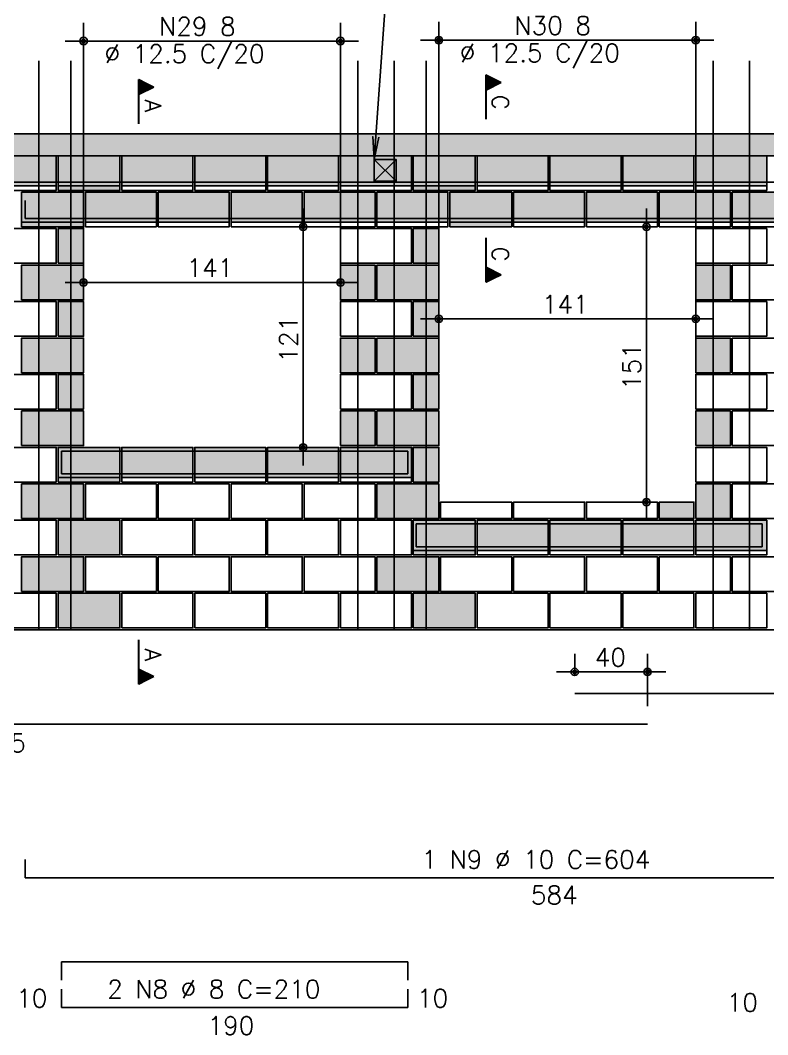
# Model space of a CAD drawing. Extents: x -2 to 121, y -2 to 61.
# Drawn here: x 22.61 to 30.81, y 43.88 to 55.01 of the extents above; entities that cross this region are included whole.
import ezdxf

# ---------------------------------------------------------------- set-up
doc = ezdxf.new("R2010")
doc.units = 0
doc.header["$MEASUREMENT"] = 0
for name, color, linetype in [('PENA_01', 1, 'CONTINUOUS'), ('PENA_02', 2, 'CONTINUOUS'), ('PENA_03', 3, 'CONTINUOUS'), ('PENA_05', 5, 'CONTINUOUS'), ('PENA_09', 254, 'CONTINUOUS'), ('PENA_11', 252, 'CONTINUOUS'), ('PENA_21', 100, 'CONTINUOUS'), ('PENA_23', 50, 'CONTINUOUS'), ('PENA_28', 135, 'CONTINUOUS')]:
    doc.layers.add(name, color=color, linetype=linetype)
doc.styles.get("Standard").update_dxf_attribs({"font": 'ROMANS.SHX'})

msp = doc.modelspace()

# ---------------------------------------------------------------- linework, layer by layer
at = {"layer": 'PENA_01', "linetype": 'Continuous'}
for p, q in [((23.303315, 51.936367), (23.303315, 54.985014)), ((26.123315, 51.936367), (26.123315, 54.985014)), ((27.203315, 51.336367), (27.203315, 54.994369)), ((30.023315, 51.336367), (30.023315, 54.994369)), ((23.103315, 54.785014), (26.323315, 54.785014)), ((27.003315, 54.794369), (30.223315, 54.794369)), ((26.493358, 53.486367), (26.733358, 53.246367)), ((26.733358, 53.486367), (26.493358, 53.246367)), ((22.223315, 53.196367), (23.003315, 53.196367)), ((23.023315, 53.196367), (23.703315, 53.196367)), ((23.723315, 53.196367), (24.503315, 53.196367)), ((24.523315, 53.196367), (25.303315, 53.196367)), ((25.323315, 53.196367), (26.103315, 53.196367)), ((26.123315, 53.196367), (26.903315, 53.196367)), ((26.923315, 53.196367), (27.603315, 53.196367)), ((27.623315, 53.196367), (28.403315, 53.196367)), ((28.423315, 53.196367), (29.203315, 53.196367)), ((29.223315, 53.196367), (30.003315, 53.196367)), ((30.023315, 53.196367), (30.803315, 53.196367)), ((25.713315, 52.946367), (25.713315, 50.126367)), ((29.482122, 52.946367), (29.482122, 49.526367)), ((22.623315, 52.796367), (23.303315, 52.796367)), ((23.323315, 52.796367), (24.103315, 52.796367)), ((24.123315, 52.796367), (24.903315, 52.796367)), ((24.923315, 52.796367), (25.703315, 52.796367)), ((25.723315, 52.796367), (26.503315, 52.796367)), ((26.523315, 52.796367), (27.303315, 52.796367)), ((27.323315, 52.796367), (28.003315, 52.796367)), ((28.023315, 52.796367), (28.803315, 52.796367)), ((28.823315, 52.796367), (29.603315, 52.796367)), ((29.623315, 52.796367), (30.403315, 52.796367)), ((30.423315, 52.796367), (31.203315, 52.796367)), ((25.903315, 52.746367), (25.913315, 52.746367)), ((29.403315, 52.746367), (29.282122, 52.746367)), ((23.103315, 52.136367), (26.323315, 52.136367)), ((26.123315, 52.126367), (26.123315, 51.936367)), ((27.003315, 51.736367), (30.223315, 51.736367)), ((23.023315, 49.996367), (23.703315, 49.996367)), ((23.723315, 49.996367), (24.503315, 49.996367)), ((24.523315, 49.996367), (25.303315, 49.996367)), ((25.323315, 49.996367), (26.103315, 49.996367)), ((26.123315, 49.996367), (26.903315, 49.996367)), ((29.403315, 49.726367), (29.282122, 49.726367)), ((26.923315, 49.196367), (27.603315, 49.196367)), ((27.623315, 49.196367), (28.403315, 49.196367)), ((28.423315, 49.196367), (29.203315, 49.196367)), ((29.223315, 49.196367), (30.003315, 49.196367)), ((30.023315, 49.196367), (30.803315, 49.196367)), ((28.694387, 47.827056), (28.694387, 48.062922)), ((29.494387, 47.48924), (29.494387, 48.062922)), ((28.494387, 47.862922), (29.694387, 47.862922))]:
    msp.add_line(p, q, dxfattribs=at)
msp.add_lwpolyline([(26.493358, 53.486367), (26.493358, 53.246367), (26.733358, 53.246367), (26.733358, 53.486367), (26.493358, 53.486367)], dxfattribs=at)
at = {"layer": 'PENA_02', "linetype": 'Continuous'}
msp.add_line((6.523315, 48.326367), (42.103315, 48.326367), dxfattribs=at)
for points in [[(6.523315, 53.766367), (6.523315, 53.526367), (7.123315, 53.526367), (7.123315, 52.746367), (14.603315, 52.746367), (14.603315, 53.526367), (42.103315, 53.526367), (42.103315, 53.766367), (6.523315, 53.766367)], [(22.223315, 53.146367), (23.003315, 53.146367), (23.003315, 53.526367), (22.223315, 53.526367), (22.223315, 53.146367)], [(23.023315, 53.146367), (23.703315, 53.146367), (23.703315, 53.526367), (23.023315, 53.526367), (23.023315, 53.146367)], [(23.723315, 53.146367), (24.503315, 53.146367), (24.503315, 53.526367), (23.723315, 53.526367), (23.723315, 53.146367)], [(24.523315, 53.146367), (25.303315, 53.146367), (25.303315, 53.526367), (24.523315, 53.526367), (24.523315, 53.146367)], [(25.323315, 53.146367), (26.103315, 53.146367), (26.103315, 53.526367), (25.323315, 53.526367), (25.323315, 53.146367)], [(26.123315, 53.146367), (26.903315, 53.146367), (26.903315, 53.526367), (26.123315, 53.526367), (26.123315, 53.146367)], [(26.923315, 53.146367), (27.603315, 53.146367), (27.603315, 53.526367), (26.923315, 53.526367), (26.923315, 53.146367)], [(27.623315, 53.146367), (28.403315, 53.146367), (28.403315, 53.526367), (27.623315, 53.526367), (27.623315, 53.146367)], [(28.423315, 53.146367), (29.203315, 53.146367), (29.203315, 53.526367), (28.423315, 53.526367), (28.423315, 53.146367)], [(29.223315, 53.146367), (30.003315, 53.146367), (30.003315, 53.526367), (29.223315, 53.526367), (29.223315, 53.146367)], [(30.023315, 53.146367), (30.803315, 53.146367), (30.803315, 53.526367), (30.023315, 53.526367), (30.023315, 53.146367)], [(22.623315, 52.746367), (23.303315, 52.746367), (23.303315, 53.126367), (22.623315, 53.126367), (22.623315, 52.746367)], [(23.323315, 52.746367), (24.103315, 52.746367), (24.103315, 53.126367), (23.323315, 53.126367), (23.323315, 52.746367)], [(24.123315, 52.746367), (24.903315, 52.746367), (24.903315, 53.126367), (24.123315, 53.126367), (24.123315, 52.746367)], [(24.923315, 52.746367), (25.703315, 52.746367), (25.703315, 53.126367), (24.923315, 53.126367), (24.923315, 52.746367)], [(25.723315, 52.746367), (26.503315, 52.746367), (26.503315, 53.126367), (25.723315, 53.126367), (25.723315, 52.746367)], [(26.523315, 52.746367), (27.303315, 52.746367), (27.303315, 53.126367), (26.523315, 53.126367), (26.523315, 52.746367)], [(27.323315, 52.746367), (28.003315, 52.746367), (28.003315, 53.126367), (27.323315, 53.126367), (27.323315, 52.746367)], [(28.023315, 52.746367), (28.803315, 52.746367), (28.803315, 53.126367), (28.023315, 53.126367), (28.023315, 52.746367)], [(28.823315, 52.746367), (29.603315, 52.746367), (29.603315, 53.126367), (28.823315, 53.126367), (28.823315, 52.746367)], [(29.623315, 52.746367), (30.403315, 52.746367), (30.403315, 53.126367), (29.623315, 53.126367), (29.623315, 52.746367)], [(30.423315, 52.746367), (31.203315, 52.746367), (31.203315, 53.126367), (30.423315, 53.126367), (30.423315, 52.746367)], [(22.223315, 52.346367), (23.003315, 52.346367), (23.003315, 52.726367), (22.223315, 52.726367), (22.223315, 52.346367)], [(23.023315, 52.346367), (23.303315, 52.346367), (23.303315, 52.726367), (23.023315, 52.726367), (23.023315, 52.346367)], [(26.123315, 52.346367), (26.903315, 52.346367), (26.903315, 52.726367), (26.123315, 52.726367), (26.123315, 52.346367)], [(26.923315, 52.346367), (27.203315, 52.346367), (27.203315, 52.726367), (26.923315, 52.726367), (26.923315, 52.346367)], [(30.023315, 52.346367), (30.803315, 52.346367), (30.803315, 52.726367), (30.023315, 52.726367), (30.023315, 52.346367)], [(22.623315, 51.946367), (23.303315, 51.946367), (23.303315, 52.326367), (22.623315, 52.326367), (22.623315, 51.946367)], [(26.123315, 51.946367), (26.503315, 51.946367), (26.503315, 52.326367), (26.123315, 52.326367), (26.123315, 51.946367)], [(26.523315, 51.946367), (27.203315, 51.946367), (27.203315, 52.326367), (26.523315, 52.326367), (26.523315, 51.946367)], [(30.023315, 51.946367), (30.403315, 51.946367), (30.403315, 52.326367), (30.023315, 52.326367), (30.023315, 51.946367)], [(30.423315, 51.946367), (31.203315, 51.946367), (31.203315, 52.326367), (30.423315, 52.326367), (30.423315, 51.946367)], [(22.223315, 51.546367), (23.003315, 51.546367), (23.003315, 51.926367), (22.223315, 51.926367), (22.223315, 51.546367)], [(23.023315, 51.546367), (23.303315, 51.546367), (23.303315, 51.926367), (23.023315, 51.926367), (23.023315, 51.546367)], [(26.123315, 51.546367), (26.903315, 51.546367), (26.903315, 51.926367), (26.123315, 51.926367), (26.123315, 51.546367)], [(26.923315, 51.546367), (27.203315, 51.546367), (27.203315, 51.926367), (26.923315, 51.926367), (26.923315, 51.546367)], [(30.023315, 51.546367), (30.803315, 51.546367), (30.803315, 51.926367), (30.023315, 51.926367), (30.023315, 51.546367)], [(22.623315, 51.146367), (23.303315, 51.146367), (23.303315, 51.526367), (22.623315, 51.526367), (22.623315, 51.146367)], [(26.123315, 51.146367), (26.503315, 51.146367), (26.503315, 51.526367), (26.123315, 51.526367), (26.123315, 51.146367)], [(26.523315, 51.146367), (27.203315, 51.146367), (27.203315, 51.526367), (26.523315, 51.526367), (26.523315, 51.146367)], [(30.023315, 51.146367), (30.403315, 51.146367), (30.403315, 51.526367), (30.023315, 51.526367), (30.023315, 51.146367)], [(30.423315, 51.146367), (31.203315, 51.146367), (31.203315, 51.526367), (30.423315, 51.526367), (30.423315, 51.146367)], [(22.223315, 50.746367), (23.003315, 50.746367), (23.003315, 51.126367), (22.223315, 51.126367), (22.223315, 50.746367)], [(23.023315, 50.746367), (23.303315, 50.746367), (23.303315, 51.126367), (23.023315, 51.126367), (23.023315, 50.746367)], [(26.123315, 50.746367), (26.903315, 50.746367), (26.903315, 51.126367), (26.123315, 51.126367), (26.123315, 50.746367)], [(26.923315, 50.746367), (27.203315, 50.746367), (27.203315, 51.126367), (26.923315, 51.126367), (26.923315, 50.746367)], [(30.023315, 50.746367), (30.803315, 50.746367), (30.803315, 51.126367), (30.023315, 51.126367), (30.023315, 50.746367)], [(22.623315, 50.346367), (23.303315, 50.346367), (23.303315, 50.726367), (22.623315, 50.726367), (22.623315, 50.346367)], [(26.123315, 50.346367), (26.503315, 50.346367), (26.503315, 50.726367), (26.123315, 50.726367), (26.123315, 50.346367)], [(26.523315, 50.346367), (27.203315, 50.346367), (27.203315, 50.726367), (26.523315, 50.726367), (26.523315, 50.346367)], [(30.023315, 50.346367), (30.403315, 50.346367), (30.403315, 50.726367), (30.023315, 50.726367), (30.023315, 50.346367)], [(30.423315, 50.346367), (31.203315, 50.346367), (31.203315, 50.726367), (30.423315, 50.726367), (30.423315, 50.346367)], [(22.223315, 49.946367), (23.003315, 49.946367), (23.003315, 50.326367), (22.223315, 50.326367), (22.223315, 49.946367)], [(23.023315, 49.946367), (23.703315, 49.946367), (23.703315, 50.326367), (23.023315, 50.326367), (23.023315, 49.946367)], [(23.723315, 49.946367), (24.503315, 49.946367), (24.503315, 50.326367), (23.723315, 50.326367), (23.723315, 49.946367)], [(24.523315, 49.946367), (25.303315, 49.946367), (25.303315, 50.326367), (24.523315, 50.326367), (24.523315, 49.946367)], [(25.323315, 49.946367), (26.103315, 49.946367), (26.103315, 50.326367), (25.323315, 50.326367), (25.323315, 49.946367)], [(26.123315, 49.946367), (26.903315, 49.946367), (26.903315, 50.326367), (26.123315, 50.326367), (26.123315, 49.946367)], [(26.923315, 49.946367), (27.203315, 49.946367), (27.203315, 50.326367), (26.923315, 50.326367), (26.923315, 49.946367)], [(30.023315, 49.946367), (30.803315, 49.946367), (30.803315, 50.326367), (30.023315, 50.326367), (30.023315, 49.946367)], [(22.623315, 49.546367), (23.303315, 49.546367), (23.303315, 49.926367), (22.623315, 49.926367), (22.623315, 49.546367)], [(23.323315, 49.546367), (24.103315, 49.546367), (24.103315, 49.926367), (23.323315, 49.926367), (23.323315, 49.546367)], [(24.123315, 49.546367), (24.903315, 49.546367), (24.903315, 49.926367), (24.123315, 49.926367), (24.123315, 49.546367)], [(24.923315, 49.546367), (25.703315, 49.546367), (25.703315, 49.926367), (24.923315, 49.926367), (24.923315, 49.546367)], [(25.723315, 49.546367), (26.503315, 49.546367), (26.503315, 49.926367), (25.723315, 49.926367), (25.723315, 49.546367)], [(26.523315, 49.546367), (27.203315, 49.546367), (27.203315, 49.926367), (26.523315, 49.926367), (26.523315, 49.546367)], [(30.023315, 49.546367), (30.403315, 49.546367), (30.403315, 49.926367), (30.023315, 49.926367), (30.023315, 49.546367)], [(30.423315, 49.546367), (31.203315, 49.546367), (31.203315, 49.926367), (30.423315, 49.926367), (30.423315, 49.546367)], [(27.223315, 49.546367), (28.003315, 49.546367), (28.003315, 49.726367), (27.223315, 49.726367), (27.223315, 49.546367)], [(28.023315, 49.546367), (28.803315, 49.546367), (28.803315, 49.726367), (28.023315, 49.726367), (28.023315, 49.546367)], [(28.823315, 49.546367), (29.603315, 49.546367), (29.603315, 49.726367), (28.823315, 49.726367), (28.823315, 49.546367)], [(29.623315, 49.546367), (30.003315, 49.546367), (30.003315, 49.726367), (29.623315, 49.726367), (29.623315, 49.546367)], [(22.223315, 49.146367), (23.003315, 49.146367), (23.003315, 49.526367), (22.223315, 49.526367), (22.223315, 49.146367)], [(23.023315, 49.146367), (23.703315, 49.146367), (23.703315, 49.526367), (23.023315, 49.526367), (23.023315, 49.146367)], [(23.723315, 49.146367), (24.503315, 49.146367), (24.503315, 49.526367), (23.723315, 49.526367), (23.723315, 49.146367)], [(24.523315, 49.146367), (25.303315, 49.146367), (25.303315, 49.526367), (24.523315, 49.526367), (24.523315, 49.146367)], [(25.323315, 49.146367), (26.103315, 49.146367), (26.103315, 49.526367), (25.323315, 49.526367), (25.323315, 49.146367)], [(26.123315, 49.146367), (26.903315, 49.146367), (26.903315, 49.526367), (26.123315, 49.526367), (26.123315, 49.146367)], [(26.923315, 49.146367), (27.603315, 49.146367), (27.603315, 49.526367), (26.923315, 49.526367), (26.923315, 49.146367)], [(27.623315, 49.146367), (28.403315, 49.146367), (28.403315, 49.526367), (27.623315, 49.526367), (27.623315, 49.146367)], [(28.423315, 49.146367), (29.203315, 49.146367), (29.203315, 49.526367), (28.423315, 49.526367), (28.423315, 49.146367)], [(29.223315, 49.146367), (30.003315, 49.146367), (30.003315, 49.526367), (29.223315, 49.526367), (29.223315, 49.146367)], [(30.023315, 49.146367), (30.803315, 49.146367), (30.803315, 49.526367), (30.023315, 49.526367), (30.023315, 49.146367)], [(22.623315, 48.746367), (23.303315, 48.746367), (23.303315, 49.126367), (22.623315, 49.126367), (22.623315, 48.746367)], [(23.323315, 48.746367), (24.103315, 48.746367), (24.103315, 49.126367), (23.323315, 49.126367), (23.323315, 48.746367)], [(24.123315, 48.746367), (24.903315, 48.746367), (24.903315, 49.126367), (24.123315, 49.126367), (24.123315, 48.746367)], [(24.923315, 48.746367), (25.703315, 48.746367), (25.703315, 49.126367), (24.923315, 49.126367), (24.923315, 48.746367)], [(25.723315, 48.746367), (26.503315, 48.746367), (26.503315, 49.126367), (25.723315, 49.126367), (25.723315, 48.746367)], [(26.523315, 48.746367), (27.203315, 48.746367), (27.203315, 49.126367), (26.523315, 49.126367), (26.523315, 48.746367)], [(27.223315, 48.746367), (28.003315, 48.746367), (28.003315, 49.126367), (27.223315, 49.126367), (27.223315, 48.746367)], [(28.023315, 48.746367), (28.803315, 48.746367), (28.803315, 49.126367), (28.023315, 49.126367), (28.023315, 48.746367)], [(28.823315, 48.746367), (29.603315, 48.746367), (29.603315, 49.126367), (28.823315, 49.126367), (28.823315, 48.746367)], [(29.623315, 48.746367), (30.403315, 48.746367), (30.403315, 49.126367), (29.623315, 49.126367), (29.623315, 48.746367)], [(30.423315, 48.746367), (31.203315, 48.746367), (31.203315, 49.126367), (30.423315, 49.126367), (30.423315, 48.746367)], [(22.223315, 48.346367), (23.003315, 48.346367), (23.003315, 48.726367), (22.223315, 48.726367), (22.223315, 48.346367)], [(23.023315, 48.346367), (23.703315, 48.346367), (23.703315, 48.726367), (23.023315, 48.726367), (23.023315, 48.346367)], [(23.723315, 48.346367), (24.503315, 48.346367), (24.503315, 48.726367), (23.723315, 48.726367), (23.723315, 48.346367)], [(24.523315, 48.346367), (25.303315, 48.346367), (25.303315, 48.726367), (24.523315, 48.726367), (24.523315, 48.346367)], [(25.323315, 48.346367), (26.103315, 48.346367), (26.103315, 48.726367), (25.323315, 48.726367), (25.323315, 48.346367)], [(26.123315, 48.346367), (26.903315, 48.346367), (26.903315, 48.726367), (26.123315, 48.726367), (26.123315, 48.346367)], [(26.923315, 48.346367), (27.603315, 48.346367), (27.603315, 48.726367), (26.923315, 48.726367), (26.923315, 48.346367)], [(27.623315, 48.346367), (28.403315, 48.346367), (28.403315, 48.726367), (27.623315, 48.726367), (27.623315, 48.346367)], [(28.423315, 48.346367), (29.203315, 48.346367), (29.203315, 48.726367), (28.423315, 48.726367), (28.423315, 48.346367)], [(29.223315, 48.346367), (30.003315, 48.346367), (30.003315, 48.726367), (29.223315, 48.726367), (29.223315, 48.346367)], [(30.023315, 48.346367), (30.803315, 48.346367), (30.803315, 48.726367), (30.023315, 48.726367), (30.023315, 48.346367)]]:
    msp.add_lwpolyline(points, dxfattribs=at)
for centre, radius in [((23.303315, 54.785014), 0.041625), ((23.303315, 54.785014), 0.02075), ((26.123315, 54.785014), 0.041625), ((26.123315, 54.785014), 0.02075), ((27.203315, 54.794369), 0.041625), ((27.203315, 54.794369), 0.02075), ((30.023315, 54.794369), 0.041625), ((30.023315, 54.794369), 0.02075), ((25.713315, 52.746367), 0.04), ((25.713315, 52.746367), 0.02), ((29.482122, 52.746367), 0.04), ((29.482122, 52.746367), 0.02), ((23.303315, 52.136367), 0.04), ((23.303315, 52.136367), 0.02), ((26.123315, 52.136367), 0.04), ((26.123315, 52.136367), 0.02), ((27.203315, 51.736367), 0.04), ((27.203315, 51.736367), 0.02), ((30.023315, 51.736367), 0.04), ((30.023315, 51.736367), 0.02), ((25.713315, 50.326367), 0.04), ((25.713315, 50.326367), 0.02), ((29.482122, 49.726367), 0.04), ((29.482122, 49.726367), 0.02), ((28.694387, 47.862922), 0.04), ((28.694387, 47.862922), 0.02), ((29.494387, 47.862922), 0.04), ((29.494387, 47.862922), 0.02)]:
    msp.add_circle(centre, radius, dxfattribs=at)
at = {"layer": 'PENA_03', "linetype": 'Continuous'}
for p, q in [((23.907991, 53.875843), (23.907991, 54.362225)), ((23.907991, 54.362225), (24.073924, 54.279259)), ((23.908686, 54.361097), (24.072363, 54.279259)), ((23.908687, 54.361097), (23.908687, 54.19742)), ((23.920755, 54.355843), (23.920755, 54.202674)), ((23.933519, 54.349461), (23.933519, 54.209056)), ((23.946283, 54.343079), (23.946283, 54.215438)), ((23.959047, 54.336697), (23.959047, 54.22182)), ((23.971811, 54.330315), (23.971811, 54.228202)), ((23.984575, 54.323933), (23.984575, 54.234584)), ((23.997339, 54.317551), (23.997339, 54.240966)), ((27.720696, 53.925963), (27.720696, 54.412345)), ((27.720696, 54.412345), (27.886629, 54.329379)), ((27.721391, 54.411217), (27.885068, 54.329379)), ((27.886629, 54.329379), (27.721391, 54.24676)), ((27.721392, 54.411217), (27.721392, 54.24754)), ((27.885068, 54.329379), (27.721392, 54.24754)), ((27.73346, 54.405963), (27.73346, 54.252794)), ((27.746224, 54.399581), (27.746224, 54.259176)), ((27.758988, 54.393199), (27.758988, 54.265558)), ((27.771752, 54.386817), (27.771752, 54.27194)), ((27.784516, 54.380435), (27.784516, 54.278322)), ((27.79728, 54.374053), (27.79728, 54.284704)), ((27.810044, 54.367671), (27.810044, 54.291086)), ((27.822808, 54.361289), (27.822808, 54.297468)), ((27.835572, 54.354907), (27.835572, 54.30385)), ((27.848336, 54.348525), (27.848336, 54.310232)), ((27.861101, 54.342143), (27.861101, 54.316614)), ((27.873865, 54.335761), (27.873865, 54.322997)), ((24.073924, 54.279259), (23.908686, 54.19664)), ((24.072363, 54.279259), (23.908687, 54.19742)), ((24.010103, 54.311169), (24.010103, 54.247348)), ((24.022867, 54.304787), (24.022867, 54.25373)), ((24.035631, 54.298405), (24.035631, 54.260112)), ((24.048396, 54.292023), (24.048396, 54.266494)), ((24.06116, 54.285641), (24.06116, 54.272877)), ((27.721392, 54.24676), (27.721392, 53.925963)), ((23.908687, 54.19664), (23.908687, 53.875843)), ((25.703315, 52.746367), (25.703315, 52.746367)), ((29.603315, 52.746367), (29.603315, 52.746367)), ((27.720696, 52.624795), (27.720696, 52.138413)), ((27.721392, 52.303998), (27.721392, 52.624795)), ((26.123315, 52.326367), (26.123315, 52.326367)), ((27.720696, 52.138413), (27.886629, 52.221379)), ((27.886629, 52.221379), (27.721391, 52.303998)), ((27.721391, 52.139541), (27.885068, 52.221379)), ((27.721392, 52.139541), (27.721392, 52.303218)), ((27.885068, 52.221379), (27.721392, 52.303218)), ((27.73346, 52.144795), (27.73346, 52.297964)), ((27.746224, 52.151177), (27.746224, 52.291582)), ((27.758988, 52.157559), (27.758988, 52.2852)), ((27.771752, 52.163941), (27.771752, 52.278818)), ((27.784516, 52.170323), (27.784516, 52.272436)), ((27.79728, 52.176705), (27.79728, 52.266054)), ((27.810044, 52.183087), (27.810044, 52.259672)), ((27.822808, 52.189469), (27.822808, 52.25329)), ((27.835572, 52.195851), (27.835572, 52.246908)), ((27.848336, 52.202233), (27.848336, 52.240526)), ((27.861101, 52.208615), (27.861101, 52.234144)), ((27.873865, 52.214997), (27.873865, 52.227761)), ((23.303315, 52.136367), (23.303315, 52.136367)), ((23.303315, 51.736367), (23.303315, 51.736367)), ((26.123315, 51.736367), (26.123315, 51.736367)), ((27.203315, 51.736367), (27.203315, 51.736367)), ((30.023315, 51.736367), (30.023315, 51.736367)), ((27.203315, 51.136367), (27.203315, 51.136367)), ((30.023315, 51.136367), (30.023315, 51.136367)), ((25.713315, 50.326367), (25.713315, 50.326367)), ((29.603315, 49.726367), (29.603315, 49.726367)), ((23.907991, 48.215732), (23.907991, 47.72935)), ((23.908687, 47.894935), (23.908687, 48.215732)), ((24.073924, 47.812316), (23.908686, 47.894935)), ((23.908687, 47.730478), (23.908687, 47.894155)), ((24.072363, 47.812316), (23.908687, 47.894155)), ((23.920755, 47.735732), (23.920755, 47.888901)), ((23.933519, 47.742114), (23.933519, 47.882519)), ((23.946283, 47.748496), (23.946283, 47.876137)), ((23.959047, 47.754878), (23.959047, 47.869755)), ((23.971811, 47.76126), (23.971811, 47.863373)), ((23.907991, 47.72935), (24.073924, 47.812316)), ((23.908686, 47.730478), (24.072363, 47.812316)), ((23.984575, 47.767642), (23.984575, 47.856991)), ((23.997339, 47.774024), (23.997339, 47.850609)), ((24.010103, 47.780406), (24.010103, 47.844227)), ((24.022867, 47.786788), (24.022867, 47.837845)), ((24.035631, 47.79317), (24.035631, 47.831463)), ((24.048396, 47.799552), (24.048396, 47.825081)), ((24.06116, 47.805934), (24.06116, 47.818698)), ((28.694387, 47.627056), (28.694387, 47.627056)), ((29.494387, 47.28924), (29.494387, 47.28924))]:
    msp.add_line(p, q, dxfattribs=at)
msp.add_lwpolyline([(28.717288, 55.934884), (26.668197, 55.934884), (26.493358, 53.486367), (26.478463, 53.735923), (26.493358, 53.486367), (26.543561, 53.731275)], dxfattribs=at)
at = {"layer": 'PENA_05', "linetype": 'Continuous'}
for p, q in [((14.203315, 53.236367), (29.494387, 53.236367)), ((28.694387, 53.236367), (47.413315, 53.236367)), ((22.663315, 53.036367), (22.663315, 52.836367)), ((22.663315, 52.836367), (34.363315, 52.836367)), ((23.063315, 50.086367), (23.063315, 50.286367)), ((23.063315, 50.286367), (26.863315, 50.286367)), ((23.063315, 50.236367), (23.063315, 50.036367)), ((26.863315, 50.286367), (26.863315, 50.086367)), ((26.863315, 50.036367), (26.863315, 50.236367)), ((23.063315, 50.036367), (26.863315, 50.036367)), ((26.953365, 49.286367), (26.953365, 49.486367)), ((26.953365, 49.486367), (30.753365, 49.486367)), ((26.953365, 49.436367), (26.953365, 49.236367)), ((30.753365, 49.486367), (30.753365, 49.286367)), ((30.753365, 49.236367), (30.753365, 49.436367)), ((26.953365, 49.236367), (30.753365, 49.236367)), ((28.694387, 47.627056), (47.413315, 47.627056)), ((14.203315, 47.28924), (29.494387, 47.28924)), ((22.663315, 45.804902), (22.663315, 45.604902)), ((22.663315, 45.604902), (34.363315, 45.604902)), ((23.063315, 44.482867), (23.063315, 44.682867)), ((23.063315, 44.682867), (26.863315, 44.682867)), ((26.863315, 44.682867), (26.863315, 44.482867)), ((23.063315, 44.382867), (23.063315, 44.182867)), ((26.863315, 44.182867), (26.863315, 44.382867)), ((23.063315, 44.182867), (26.863315, 44.182867))]:
    msp.add_line(p, q, dxfattribs=at)
for points in [[(22.813315, 54.566367), (22.813315, 48.326367)], [(23.163315, 54.566367), (23.163315, 48.326367)], [(26.313315, 54.566367), (26.313315, 48.326367)], [(26.713315, 54.566367), (26.713315, 48.326367)], [(27.063315, 54.566367), (27.063315, 48.326367)], [(30.213315, 54.566367), (30.213315, 48.326367)], [(30.613315, 54.566367), (30.613315, 48.326367)]]:
    msp.add_lwpolyline(points, dxfattribs=at)
at = {"layer": 'PENA_09', "linetype": 'Continuous'}
for points in [[(22.223315, 53.196367), (23.003315, 53.196367), (23.003315, 53.526367), (22.223315, 53.526367), (22.223315, 53.196367)], [(23.023315, 53.196367), (23.703315, 53.196367), (23.703315, 53.526367), (23.023315, 53.526367), (23.023315, 53.196367)], [(23.723315, 53.196367), (24.503315, 53.196367), (24.503315, 53.526367), (23.723315, 53.526367), (23.723315, 53.196367)], [(24.523315, 53.196367), (25.303315, 53.196367), (25.303315, 53.526367), (24.523315, 53.526367), (24.523315, 53.196367)], [(25.323315, 53.196367), (26.103315, 53.196367), (26.103315, 53.526367), (25.323315, 53.526367), (25.323315, 53.196367)], [(26.123315, 53.196367), (26.903315, 53.196367), (26.903315, 53.526367), (26.123315, 53.526367), (26.123315, 53.196367)], [(26.923315, 53.196367), (27.603315, 53.196367), (27.603315, 53.526367), (26.923315, 53.526367), (26.923315, 53.196367)], [(27.623315, 53.196367), (28.403315, 53.196367), (28.403315, 53.526367), (27.623315, 53.526367), (27.623315, 53.196367)], [(28.423315, 53.196367), (29.203315, 53.196367), (29.203315, 53.526367), (28.423315, 53.526367), (28.423315, 53.196367)], [(29.223315, 53.196367), (30.003315, 53.196367), (30.003315, 53.526367), (29.223315, 53.526367), (29.223315, 53.196367)], [(30.023315, 53.196367), (30.803315, 53.196367), (30.803315, 53.526367), (30.023315, 53.526367), (30.023315, 53.196367)], [(22.623315, 52.796367), (23.303315, 52.796367), (23.303315, 53.126367), (22.623315, 53.126367), (22.623315, 52.796367)], [(23.323315, 52.796367), (24.103315, 52.796367), (24.103315, 53.126367), (23.323315, 53.126367), (23.323315, 52.796367)], [(24.123315, 52.796367), (24.903315, 52.796367), (24.903315, 53.126367), (24.123315, 53.126367), (24.123315, 52.796367)], [(24.923315, 52.796367), (25.703315, 52.796367), (25.703315, 53.126367), (24.923315, 53.126367), (24.923315, 52.796367)], [(25.723315, 52.796367), (26.503315, 52.796367), (26.503315, 53.126367), (25.723315, 53.126367), (25.723315, 52.796367)], [(26.523315, 52.796367), (27.303315, 52.796367), (27.303315, 53.126367), (26.523315, 53.126367), (26.523315, 52.796367)], [(27.323315, 52.796367), (28.003315, 52.796367), (28.003315, 53.126367), (27.323315, 53.126367), (27.323315, 52.796367)], [(28.023315, 52.796367), (28.803315, 52.796367), (28.803315, 53.126367), (28.023315, 53.126367), (28.023315, 52.796367)], [(28.823315, 52.796367), (29.603315, 52.796367), (29.603315, 53.126367), (28.823315, 53.126367), (28.823315, 52.796367)], [(29.623315, 52.796367), (30.403315, 52.796367), (30.403315, 53.126367), (29.623315, 53.126367), (29.623315, 52.796367)], [(30.423315, 52.796367), (31.203315, 52.796367), (31.203315, 53.126367), (30.423315, 53.126367), (30.423315, 52.796367)], [(23.023315, 49.996367), (23.703315, 49.996367), (23.703315, 50.326367), (23.023315, 50.326367), (23.023315, 49.996367)], [(23.723315, 49.996367), (24.503315, 49.996367), (24.503315, 50.326367), (23.723315, 50.326367), (23.723315, 49.996367)], [(24.523315, 49.996367), (25.303315, 49.996367), (25.303315, 50.326367), (24.523315, 50.326367), (24.523315, 49.996367)], [(25.323315, 49.996367), (26.103315, 49.996367), (26.103315, 50.326367), (25.323315, 50.326367), (25.323315, 49.996367)], [(26.123315, 49.996367), (26.903315, 49.996367), (26.903315, 50.326367), (26.123315, 50.326367), (26.123315, 49.996367)], [(26.923315, 49.196367), (27.603315, 49.196367), (27.603315, 49.526367), (26.923315, 49.526367), (26.923315, 49.196367)], [(27.623315, 49.196367), (28.403315, 49.196367), (28.403315, 49.526367), (27.623315, 49.526367), (27.623315, 49.196367)], [(28.423315, 49.196367), (29.203315, 49.196367), (29.203315, 49.526367), (28.423315, 49.526367), (28.423315, 49.196367)], [(29.223315, 49.196367), (30.003315, 49.196367), (30.003315, 49.526367), (29.223315, 49.526367), (29.223315, 49.196367)], [(30.023315, 49.196367), (30.803315, 49.196367), (30.803315, 49.526367), (30.023315, 49.526367), (30.023315, 49.196367)]]:
    msp.add_lwpolyline(points, dxfattribs=at)
for points in [[(22.223315, 53.196367), (23.003315, 53.196367), (23.003315, 53.526367)], [(22.223315, 53.196367), (23.003315, 53.526367), (22.223315, 53.526367)], [(23.023315, 53.196367), (23.703315, 53.196367), (23.703315, 53.526367)], [(23.023315, 53.196367), (23.703315, 53.526367), (23.023315, 53.526367)], [(23.023315, 53.196367), (23.023315, 53.526367), (23.023315, 53.196367)], [(23.723315, 53.196367), (24.503315, 53.196367), (24.503315, 53.526367)], [(23.723315, 53.196367), (24.503315, 53.526367), (23.723315, 53.526367)], [(23.723315, 53.196367), (23.723315, 53.526367), (23.723315, 53.196367)], [(24.523315, 53.196367), (25.303315, 53.196367), (25.303315, 53.526367)], [(24.523315, 53.196367), (25.303315, 53.526367), (24.523315, 53.526367)], [(24.523315, 53.196367), (24.523315, 53.526367), (24.523315, 53.196367)], [(25.323315, 53.196367), (26.103315, 53.196367), (26.103315, 53.526367)], [(25.323315, 53.196367), (26.103315, 53.526367), (25.323315, 53.526367)], [(25.323315, 53.196367), (25.323315, 53.526367), (25.323315, 53.196367)], [(26.123315, 53.196367), (26.903315, 53.196367), (26.903315, 53.526367)], [(26.123315, 53.196367), (26.903315, 53.526367), (26.123315, 53.526367)], [(26.123315, 53.196367), (26.123315, 53.526367), (26.123315, 53.196367)], [(26.923315, 53.196367), (27.603315, 53.196367), (27.603315, 53.526367)], [(26.923315, 53.196367), (27.603315, 53.526367), (26.923315, 53.526367)], [(26.923315, 53.196367), (26.923315, 53.526367), (26.923315, 53.196367)], [(27.623315, 53.196367), (28.403315, 53.196367), (28.403315, 53.526367)], [(27.623315, 53.196367), (28.403315, 53.526367), (27.623315, 53.526367)], [(27.623315, 53.196367), (27.623315, 53.526367), (27.623315, 53.196367)], [(28.423315, 53.196367), (29.203315, 53.196367), (29.203315, 53.526367)], [(28.423315, 53.196367), (29.203315, 53.526367), (28.423315, 53.526367)], [(28.423315, 53.196367), (28.423315, 53.526367), (28.423315, 53.196367)], [(29.223315, 53.196367), (30.003315, 53.196367), (30.003315, 53.526367)], [(29.223315, 53.196367), (30.003315, 53.526367), (29.223315, 53.526367)], [(29.223315, 53.196367), (29.223315, 53.526367), (29.223315, 53.196367)], [(30.023315, 53.196367), (30.803315, 53.196367), (30.803315, 53.526367)], [(30.023315, 53.196367), (30.803315, 53.526367), (30.023315, 53.526367)], [(30.023315, 53.196367), (30.023315, 53.526367), (30.023315, 53.196367)], [(22.623315, 52.796367), (23.303315, 52.796367), (23.303315, 53.126367)], [(22.623315, 52.796367), (23.303315, 53.126367), (22.623315, 53.126367)], [(22.623315, 52.796367), (22.623315, 53.126367), (22.623315, 52.796367)], [(23.323315, 52.796367), (24.103315, 52.796367), (24.103315, 53.126367)], [(23.323315, 52.796367), (24.103315, 53.126367), (23.323315, 53.126367)], [(23.323315, 52.796367), (23.323315, 53.126367), (23.323315, 52.796367)], [(24.123315, 52.796367), (24.903315, 52.796367), (24.903315, 53.126367)], [(24.123315, 52.796367), (24.903315, 53.126367), (24.123315, 53.126367)], [(24.123315, 52.796367), (24.123315, 53.126367), (24.123315, 52.796367)], [(24.923315, 52.796367), (25.703315, 52.796367), (25.703315, 53.126367)], [(24.923315, 52.796367), (25.703315, 53.126367), (24.923315, 53.126367)], [(24.923315, 52.796367), (24.923315, 53.126367), (24.923315, 52.796367)], [(25.723315, 52.796367), (26.503315, 52.796367), (26.503315, 53.126367)], [(25.723315, 52.796367), (26.503315, 53.126367), (25.723315, 53.126367)], [(25.723315, 52.796367), (25.723315, 53.126367), (25.723315, 52.796367)], [(26.523315, 52.796367), (27.303315, 52.796367), (27.303315, 53.126367)], [(26.523315, 52.796367), (27.303315, 53.126367), (26.523315, 53.126367)], [(26.523315, 52.796367), (26.523315, 53.126367), (26.523315, 52.796367)], [(27.323315, 52.796367), (28.003315, 52.796367), (28.003315, 53.126367)], [(27.323315, 52.796367), (28.003315, 53.126367), (27.323315, 53.126367)], [(27.323315, 52.796367), (27.323315, 53.126367), (27.323315, 52.796367)], [(28.023315, 52.796367), (28.803315, 52.796367), (28.803315, 53.126367)], [(28.023315, 52.796367), (28.803315, 53.126367), (28.023315, 53.126367)], [(28.023315, 52.796367), (28.023315, 53.126367), (28.023315, 52.796367)], [(28.823315, 52.796367), (29.603315, 52.796367), (29.603315, 53.126367)], [(28.823315, 52.796367), (29.603315, 53.126367), (28.823315, 53.126367)], [(28.823315, 52.796367), (28.823315, 53.126367), (28.823315, 52.796367)], [(29.623315, 52.796367), (30.403315, 52.796367), (30.403315, 53.126367)], [(29.623315, 52.796367), (30.403315, 53.126367), (29.623315, 53.126367)], [(29.623315, 52.796367), (29.623315, 53.126367), (29.623315, 52.796367)], [(30.423315, 52.796367), (31.203315, 52.796367), (31.203315, 53.126367)], [(30.423315, 52.796367), (31.203315, 53.126367), (30.423315, 53.126367)], [(30.423315, 52.796367), (30.423315, 53.126367), (30.423315, 52.796367)], [(23.023315, 49.996367), (23.703315, 49.996367), (23.703315, 50.326367)], [(23.023315, 49.996367), (23.703315, 50.326367), (23.023315, 50.326367)], [(23.023315, 49.996367), (23.023315, 50.326367), (23.023315, 49.996367)], [(23.723315, 49.996367), (24.503315, 49.996367), (24.503315, 50.326367)], [(23.723315, 49.996367), (24.503315, 50.326367), (23.723315, 50.326367)], [(23.723315, 49.996367), (23.723315, 50.326367), (23.723315, 49.996367)], [(24.523315, 49.996367), (25.303315, 49.996367), (25.303315, 50.326367)], [(24.523315, 49.996367), (25.303315, 50.326367), (24.523315, 50.326367)], [(24.523315, 49.996367), (24.523315, 50.326367), (24.523315, 49.996367)], [(25.323315, 49.996367), (26.103315, 49.996367), (26.103315, 50.326367)], [(25.323315, 49.996367), (26.103315, 50.326367), (25.323315, 50.326367)], [(25.323315, 49.996367), (25.323315, 50.326367), (25.323315, 49.996367)], [(26.123315, 49.996367), (26.903315, 49.996367), (26.903315, 50.326367)], [(26.123315, 49.996367), (26.903315, 50.326367), (26.123315, 50.326367)], [(26.123315, 49.996367), (26.123315, 50.326367), (26.123315, 49.996367)], [(26.923315, 49.196367), (27.603315, 49.196367), (27.603315, 49.526367)], [(26.923315, 49.196367), (27.603315, 49.526367), (26.923315, 49.526367)], [(26.923315, 49.196367), (26.923315, 49.526367), (26.923315, 49.196367)], [(27.623315, 49.196367), (28.403315, 49.196367), (28.403315, 49.526367)], [(27.623315, 49.196367), (28.403315, 49.526367), (27.623315, 49.526367)], [(27.623315, 49.196367), (27.623315, 49.526367), (27.623315, 49.196367)], [(28.423315, 49.196367), (29.203315, 49.196367), (29.203315, 49.526367)], [(28.423315, 49.196367), (29.203315, 49.526367), (28.423315, 49.526367)], [(28.423315, 49.196367), (28.423315, 49.526367), (28.423315, 49.196367)], [(29.223315, 49.196367), (30.003315, 49.196367), (30.003315, 49.526367)], [(29.223315, 49.196367), (30.003315, 49.526367), (29.223315, 49.526367)], [(29.223315, 49.196367), (29.223315, 49.526367), (29.223315, 49.196367)], [(30.023315, 49.196367), (30.803315, 49.196367), (30.803315, 49.526367)], [(30.023315, 49.196367), (30.803315, 49.526367), (30.023315, 49.526367)], [(30.023315, 49.196367), (30.023315, 49.526367), (30.023315, 49.196367)]]:
    msp.add_solid(points, dxfattribs=at)
at = {"layer": 'PENA_11', "linetype": 'Continuous'}
for points in [[(42.103315, 53.766367), (6.523315, 53.766367), (6.523315, 53.526367)], [(42.103315, 53.766367), (6.523315, 53.526367), (7.123315, 53.526367)], [(42.103315, 53.766367), (7.123315, 53.526367), (14.603315, 53.526367)], [(42.103315, 53.766367), (14.603315, 53.526367), (42.103315, 53.526367)]]:
    msp.add_solid(points, dxfattribs=at)
at = {"layer": 'PENA_21', "linetype": 'Continuous'}
for points in [[(23.023315, 53.146367), (23.703315, 53.146367), (23.703315, 53.196367), (23.023315, 53.196367), (23.023315, 53.146367)], [(26.923315, 53.146367), (27.603315, 53.146367), (27.603315, 53.196367), (26.923315, 53.196367), (26.923315, 53.146367)], [(22.623315, 52.746367), (23.303315, 52.746367), (23.303315, 52.796367), (22.623315, 52.796367), (22.623315, 52.746367)], [(27.323315, 52.746367), (28.003315, 52.746367), (28.003315, 52.796367), (27.323315, 52.796367), (27.323315, 52.746367)], [(22.623315, 51.946367), (23.303315, 51.946367), (23.303315, 52.326367), (22.623315, 52.326367), (22.623315, 51.946367)], [(26.523315, 51.946367), (27.203315, 51.946367), (27.203315, 52.326367), (26.523315, 52.326367), (26.523315, 51.946367)], [(22.623315, 51.146367), (23.303315, 51.146367), (23.303315, 51.526367), (22.623315, 51.526367), (22.623315, 51.146367)], [(26.523315, 51.146367), (27.203315, 51.146367), (27.203315, 51.526367), (26.523315, 51.526367), (26.523315, 51.146367)], [(22.623315, 50.346367), (23.303315, 50.346367), (23.303315, 50.726367), (22.623315, 50.726367), (22.623315, 50.346367)], [(26.523315, 50.346367), (27.203315, 50.346367), (27.203315, 50.726367), (26.523315, 50.726367), (26.523315, 50.346367)], [(23.023315, 49.946367), (23.703315, 49.946367), (23.703315, 49.996367), (23.023315, 49.996367), (23.023315, 49.946367)], [(22.623315, 49.546367), (23.303315, 49.546367), (23.303315, 49.926367), (22.623315, 49.926367), (22.623315, 49.546367)], [(26.523315, 49.546367), (27.203315, 49.546367), (27.203315, 49.926367), (26.523315, 49.926367), (26.523315, 49.546367)], [(23.023315, 49.146367), (23.703315, 49.146367), (23.703315, 49.526367), (23.023315, 49.526367), (23.023315, 49.146367)], [(26.923315, 49.146367), (27.603315, 49.146367), (27.603315, 49.196367), (26.923315, 49.196367), (26.923315, 49.146367)], [(22.623315, 48.746367), (23.303315, 48.746367), (23.303315, 49.126367), (22.623315, 49.126367), (22.623315, 48.746367)], [(26.523315, 48.746367), (27.203315, 48.746367), (27.203315, 49.126367), (26.523315, 49.126367), (26.523315, 48.746367)], [(23.023315, 48.346367), (23.703315, 48.346367), (23.703315, 48.726367), (23.023315, 48.726367), (23.023315, 48.346367)], [(26.923315, 48.346367), (27.603315, 48.346367), (27.603315, 48.726367), (26.923315, 48.726367), (26.923315, 48.346367)]]:
    msp.add_lwpolyline(points, dxfattribs=at)
for points in [[(23.023315, 53.146367), (23.703315, 53.146367), (23.703315, 53.196367)], [(23.023315, 53.146367), (23.703315, 53.196367), (23.023315, 53.196367)], [(23.023315, 53.146367), (23.023315, 53.196367), (23.023315, 53.146367)], [(26.923315, 53.146367), (27.603315, 53.146367), (27.603315, 53.196367)], [(26.923315, 53.146367), (27.603315, 53.196367), (26.923315, 53.196367)], [(26.923315, 53.146367), (26.923315, 53.196367), (26.923315, 53.146367)], [(22.623315, 52.746367), (23.303315, 52.746367), (23.303315, 52.796367)], [(22.623315, 52.746367), (23.303315, 52.796367), (22.623315, 52.796367)], [(22.623315, 52.746367), (22.623315, 52.796367), (22.623315, 52.746367)], [(27.323315, 52.746367), (28.003315, 52.746367), (28.003315, 52.796367)], [(27.323315, 52.746367), (28.003315, 52.796367), (27.323315, 52.796367)], [(27.323315, 52.746367), (27.323315, 52.796367), (27.323315, 52.746367)], [(22.623315, 51.946367), (23.303315, 51.946367), (23.303315, 52.326367)], [(22.623315, 51.946367), (23.303315, 52.326367), (22.623315, 52.326367)], [(22.623315, 51.946367), (22.623315, 52.326367), (22.623315, 51.946367)], [(26.523315, 51.946367), (27.203315, 51.946367), (27.203315, 52.326367)], [(26.523315, 51.946367), (27.203315, 52.326367), (26.523315, 52.326367)], [(26.523315, 51.946367), (26.523315, 52.326367), (26.523315, 51.946367)], [(22.623315, 51.146367), (23.303315, 51.146367), (23.303315, 51.526367)], [(22.623315, 51.146367), (23.303315, 51.526367), (22.623315, 51.526367)], [(22.623315, 51.146367), (22.623315, 51.526367), (22.623315, 51.146367)], [(26.523315, 51.146367), (27.203315, 51.146367), (27.203315, 51.526367)], [(26.523315, 51.146367), (27.203315, 51.526367), (26.523315, 51.526367)], [(26.523315, 51.146367), (26.523315, 51.526367), (26.523315, 51.146367)], [(22.623315, 50.346367), (23.303315, 50.346367), (23.303315, 50.726367)], [(22.623315, 50.346367), (23.303315, 50.726367), (22.623315, 50.726367)], [(22.623315, 50.346367), (22.623315, 50.726367), (22.623315, 50.346367)], [(26.523315, 50.346367), (27.203315, 50.346367), (27.203315, 50.726367)], [(26.523315, 50.346367), (27.203315, 50.726367), (26.523315, 50.726367)], [(26.523315, 50.346367), (26.523315, 50.726367), (26.523315, 50.346367)], [(23.023315, 49.946367), (23.703315, 49.946367), (23.703315, 49.996367)], [(23.023315, 49.946367), (23.703315, 49.996367), (23.023315, 49.996367)], [(23.023315, 49.946367), (23.023315, 49.996367), (23.023315, 49.946367)], [(22.623315, 49.546367), (23.303315, 49.546367), (23.303315, 49.926367)], [(22.623315, 49.546367), (23.303315, 49.926367), (22.623315, 49.926367)], [(22.623315, 49.546367), (22.623315, 49.926367), (22.623315, 49.546367)], [(26.523315, 49.546367), (27.203315, 49.546367), (27.203315, 49.926367)], [(26.523315, 49.546367), (27.203315, 49.926367), (26.523315, 49.926367)], [(26.523315, 49.546367), (26.523315, 49.926367), (26.523315, 49.546367)], [(23.023315, 49.146367), (23.703315, 49.146367), (23.703315, 49.526367)], [(23.023315, 49.146367), (23.703315, 49.526367), (23.023315, 49.526367)], [(23.023315, 49.146367), (23.023315, 49.526367), (23.023315, 49.146367)], [(26.923315, 49.146367), (27.603315, 49.146367), (27.603315, 49.196367)], [(26.923315, 49.146367), (27.603315, 49.196367), (26.923315, 49.196367)], [(26.923315, 49.146367), (26.923315, 49.196367), (26.923315, 49.146367)], [(22.623315, 48.746367), (23.303315, 48.746367), (23.303315, 49.126367)], [(22.623315, 48.746367), (23.303315, 49.126367), (22.623315, 49.126367)], [(22.623315, 48.746367), (22.623315, 49.126367), (22.623315, 48.746367)], [(26.523315, 48.746367), (27.203315, 48.746367), (27.203315, 49.126367)], [(26.523315, 48.746367), (27.203315, 49.126367), (26.523315, 49.126367)], [(26.523315, 48.746367), (26.523315, 49.126367), (26.523315, 48.746367)], [(23.023315, 48.346367), (23.703315, 48.346367), (23.703315, 48.726367)], [(23.023315, 48.346367), (23.703315, 48.726367), (23.023315, 48.726367)], [(23.023315, 48.346367), (23.023315, 48.726367), (23.023315, 48.346367)], [(26.923315, 48.346367), (27.603315, 48.346367), (27.603315, 48.726367)], [(26.923315, 48.346367), (27.603315, 48.726367), (26.923315, 48.726367)], [(26.923315, 48.346367), (26.923315, 48.726367), (26.923315, 48.346367)]]:
    msp.add_solid(points, dxfattribs=at)
at = {"layer": 'PENA_23', "linetype": 'Continuous'}
for points in [[(26.123315, 51.946367), (26.503315, 51.946367), (26.503315, 52.326367), (26.123315, 52.326367), (26.123315, 51.946367)], [(30.023315, 51.946367), (30.403315, 51.946367), (30.403315, 52.326367), (30.023315, 52.326367), (30.023315, 51.946367)], [(26.123315, 51.146367), (26.503315, 51.146367), (26.503315, 51.526367), (26.123315, 51.526367), (26.123315, 51.146367)], [(30.023315, 51.146367), (30.403315, 51.146367), (30.403315, 51.526367), (30.023315, 51.526367), (30.023315, 51.146367)], [(26.123315, 50.346367), (26.503315, 50.346367), (26.503315, 50.726367), (26.123315, 50.726367), (26.123315, 50.346367)], [(30.023315, 50.346367), (30.403315, 50.346367), (30.403315, 50.726367), (30.023315, 50.726367), (30.023315, 50.346367)], [(30.023315, 49.546367), (30.403315, 49.546367), (30.403315, 49.926367), (30.023315, 49.926367), (30.023315, 49.546367)], [(29.623315, 49.546367), (30.003315, 49.546367), (30.003315, 49.726367), (29.623315, 49.726367), (29.623315, 49.546367)], [(29.623315, 49.546367), (30.003315, 49.546367), (30.003315, 49.726367), (29.623315, 49.726367), (29.623315, 49.546367)]]:
    msp.add_lwpolyline(points, dxfattribs=at)
for points in [[(26.123315, 51.946367), (26.503315, 51.946367), (26.503315, 52.326367)], [(26.123315, 51.946367), (26.503315, 52.326367), (26.123315, 52.326367)], [(26.123315, 51.946367), (26.123315, 52.326367), (26.123315, 51.946367)], [(30.023315, 51.946367), (30.403315, 51.946367), (30.403315, 52.326367)], [(30.023315, 51.946367), (30.403315, 52.326367), (30.023315, 52.326367)], [(30.023315, 51.946367), (30.023315, 52.326367), (30.023315, 51.946367)], [(26.123315, 51.146367), (26.503315, 51.146367), (26.503315, 51.526367)], [(26.123315, 51.146367), (26.503315, 51.526367), (26.123315, 51.526367)], [(26.123315, 51.146367), (26.123315, 51.526367), (26.123315, 51.146367)], [(30.023315, 51.146367), (30.403315, 51.146367), (30.403315, 51.526367)], [(30.023315, 51.146367), (30.403315, 51.526367), (30.023315, 51.526367)], [(30.023315, 51.146367), (30.023315, 51.526367), (30.023315, 51.146367)], [(26.123315, 50.346367), (26.503315, 50.346367), (26.503315, 50.726367)], [(26.123315, 50.346367), (26.503315, 50.726367), (26.123315, 50.726367)], [(26.123315, 50.346367), (26.123315, 50.726367), (26.123315, 50.346367)], [(30.023315, 50.346367), (30.403315, 50.346367), (30.403315, 50.726367)], [(30.023315, 50.346367), (30.403315, 50.726367), (30.023315, 50.726367)], [(30.023315, 50.346367), (30.023315, 50.726367), (30.023315, 50.346367)], [(30.023315, 49.546367), (30.403315, 49.546367), (30.403315, 49.926367)], [(30.023315, 49.546367), (30.403315, 49.926367), (30.023315, 49.926367)], [(30.023315, 49.546367), (30.023315, 49.926367), (30.023315, 49.546367)], [(29.623315, 49.546367), (30.003315, 49.546367), (30.003315, 49.726367)], [(29.623315, 49.546367), (30.003315, 49.726367), (29.623315, 49.726367)], [(29.623315, 49.546367), (29.623315, 49.726367), (29.623315, 49.546367)], [(29.623315, 49.546367), (30.003315, 49.546367), (30.003315, 49.726367)], [(29.623315, 49.546367), (30.003315, 49.726367), (29.623315, 49.726367)], [(29.623315, 49.546367), (29.623315, 49.726367), (29.623315, 49.546367)]]:
    msp.add_solid(points, dxfattribs=at)
at = {"layer": 'PENA_28', "linetype": 'Continuous'}
for points in [[(23.023315, 52.346367), (23.303315, 52.346367), (23.303315, 52.726367), (23.023315, 52.726367), (23.023315, 52.346367)], [(26.923315, 52.346367), (27.203315, 52.346367), (27.203315, 52.726367), (26.923315, 52.726367), (26.923315, 52.346367)], [(23.023315, 51.546367), (23.303315, 51.546367), (23.303315, 51.926367), (23.023315, 51.926367), (23.023315, 51.546367)], [(26.923315, 51.546367), (27.203315, 51.546367), (27.203315, 51.926367), (26.923315, 51.926367), (26.923315, 51.546367)], [(23.023315, 50.746367), (23.303315, 50.746367), (23.303315, 51.126367), (23.023315, 51.126367), (23.023315, 50.746367)], [(26.923315, 50.746367), (27.203315, 50.746367), (27.203315, 51.126367), (26.923315, 51.126367), (26.923315, 50.746367)], [(26.923315, 49.946367), (27.203315, 49.946367), (27.203315, 50.326367), (26.923315, 50.326367), (26.923315, 49.946367)]]:
    msp.add_lwpolyline(points, dxfattribs=at)
for points in [[(23.023315, 52.346367), (23.303315, 52.346367), (23.303315, 52.726367)], [(23.023315, 52.346367), (23.303315, 52.726367), (23.023315, 52.726367)], [(23.023315, 52.346367), (23.023315, 52.726367), (23.023315, 52.346367)], [(26.923315, 52.346367), (27.203315, 52.346367), (27.203315, 52.726367)], [(26.923315, 52.346367), (27.203315, 52.726367), (26.923315, 52.726367)], [(26.923315, 52.346367), (26.923315, 52.726367), (26.923315, 52.346367)], [(23.023315, 51.546367), (23.303315, 51.546367), (23.303315, 51.926367)], [(23.023315, 51.546367), (23.303315, 51.926367), (23.023315, 51.926367)], [(23.023315, 51.546367), (23.023315, 51.926367), (23.023315, 51.546367)], [(26.923315, 51.546367), (27.203315, 51.546367), (27.203315, 51.926367)], [(26.923315, 51.546367), (27.203315, 51.926367), (26.923315, 51.926367)], [(26.923315, 51.546367), (26.923315, 51.926367), (26.923315, 51.546367)], [(23.023315, 50.746367), (23.303315, 50.746367), (23.303315, 51.126367)], [(23.023315, 50.746367), (23.303315, 51.126367), (23.023315, 51.126367)], [(23.023315, 50.746367), (23.023315, 51.126367), (23.023315, 50.746367)], [(26.923315, 50.746367), (27.203315, 50.746367), (27.203315, 51.126367)], [(26.923315, 50.746367), (27.203315, 51.126367), (26.923315, 51.126367)], [(26.923315, 50.746367), (26.923315, 51.126367), (26.923315, 50.746367)], [(26.923315, 49.946367), (27.203315, 49.946367), (27.203315, 50.326367)], [(26.923315, 49.946367), (27.203315, 50.326367), (26.923315, 50.326367)], [(26.923315, 49.946367), (26.923315, 50.326367), (26.923315, 49.946367)]]:
    msp.add_solid(points, dxfattribs=at)

# ---------------------------------------------------------------- texts
at = {"layer": 'PENA_03', "linetype": 'Continuous'}
for s, p in [('N29 8', (24.133315, 54.845014)), ('N30 8', (28.033315, 54.854369)), ('%%c 12.5 C/20', (23.533315, 54.545014)), ('%%c 12.5 C/20', (27.433315, 54.554369)), ('141', (24.433315, 52.196367)), ('141', (28.333315, 51.796367)), ('40', (28.914387, 47.922922)), ('1 N7 %%c 10 C=765', (20.15889, 46.982453)), ('1 N9 %%c 10 C=604', (27.013315, 45.704902)), ('584', (28.213315, 45.314902)), ('2 N8 %%c 8 C=210', (23.563315, 44.282867)), ('10', (22.563315, 44.182867)), ('10', (26.963315, 44.182867)), ('10', (30.363315, 44.136393)), ('190', (24.663315, 43.882867))]:
    msp.add_text(s, height=0.2, dxfattribs=at).set_placement(p)
for s, height, rotation, p in [('A', 0.18, 270, (23.97502, 54.143826)), ('C', 0.18, 270, (27.787725, 54.193946)), ('C', 0.18, 270, (27.787725, 52.528241)), ('121', 0.2, 90, (25.653315, 51.256367)), ('151', 0.2, 90, (29.422122, 50.956367)), ('A', 0.18, 270, (23.97502, 48.119178))]:
    msp.add_text(s, height=height, rotation=rotation, dxfattribs=at).set_placement(p)

doc.saveas('drawing.dxf')
